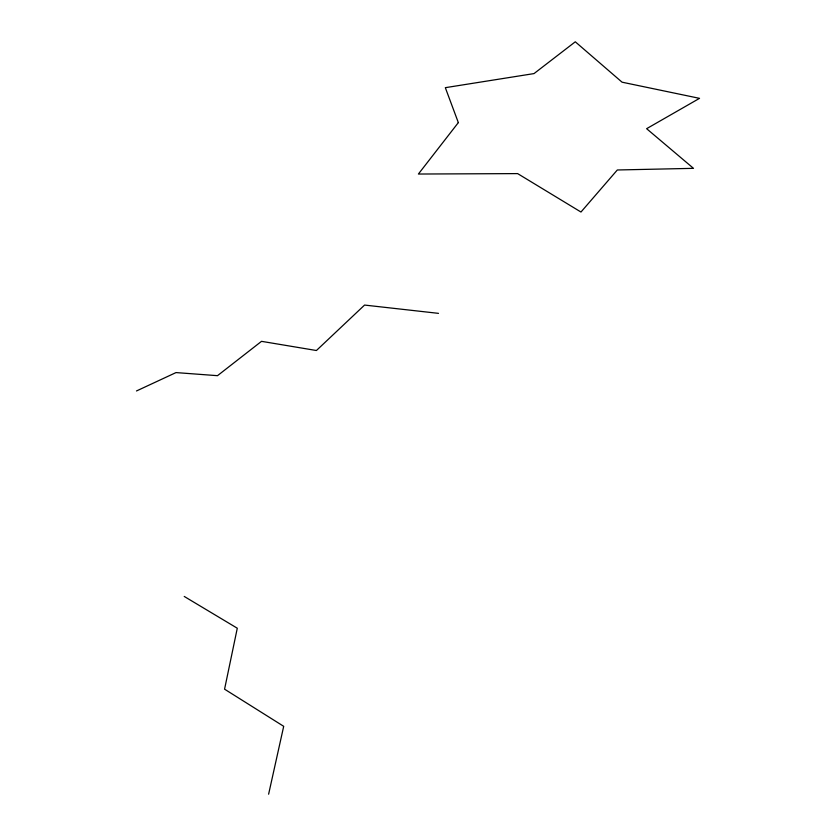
<?xml version="1.0" encoding="UTF-8"?>
<svg xmlns="http://www.w3.org/2000/svg" width="836" height="836" viewBox="0 0 836 836"><rect width="100%" height="100%" fill="white"/><g stroke="black" fill="none" stroke-linecap="round" stroke-linejoin="round"><path stroke-width="1.25" d="M268.617 794.2L283.697 726.317L224.57 689.178L237.288 628.223L184.233 596.444M136.477 390.966L176.009 372.584L217.496 375.677L261.522 341.339L316.416 350.514L364.569 305.067L438.492 313.354M458.337 122.61L418.397 174.034L517.63 173.606L580.968 212.03L617.323 169.98L693.493 168.339L646.615 128.692L699.523 98.345L622.068 82.189L575.293 41.8L534.016 73.589L445.327 87.675L458.337 122.61"/></g></svg>
